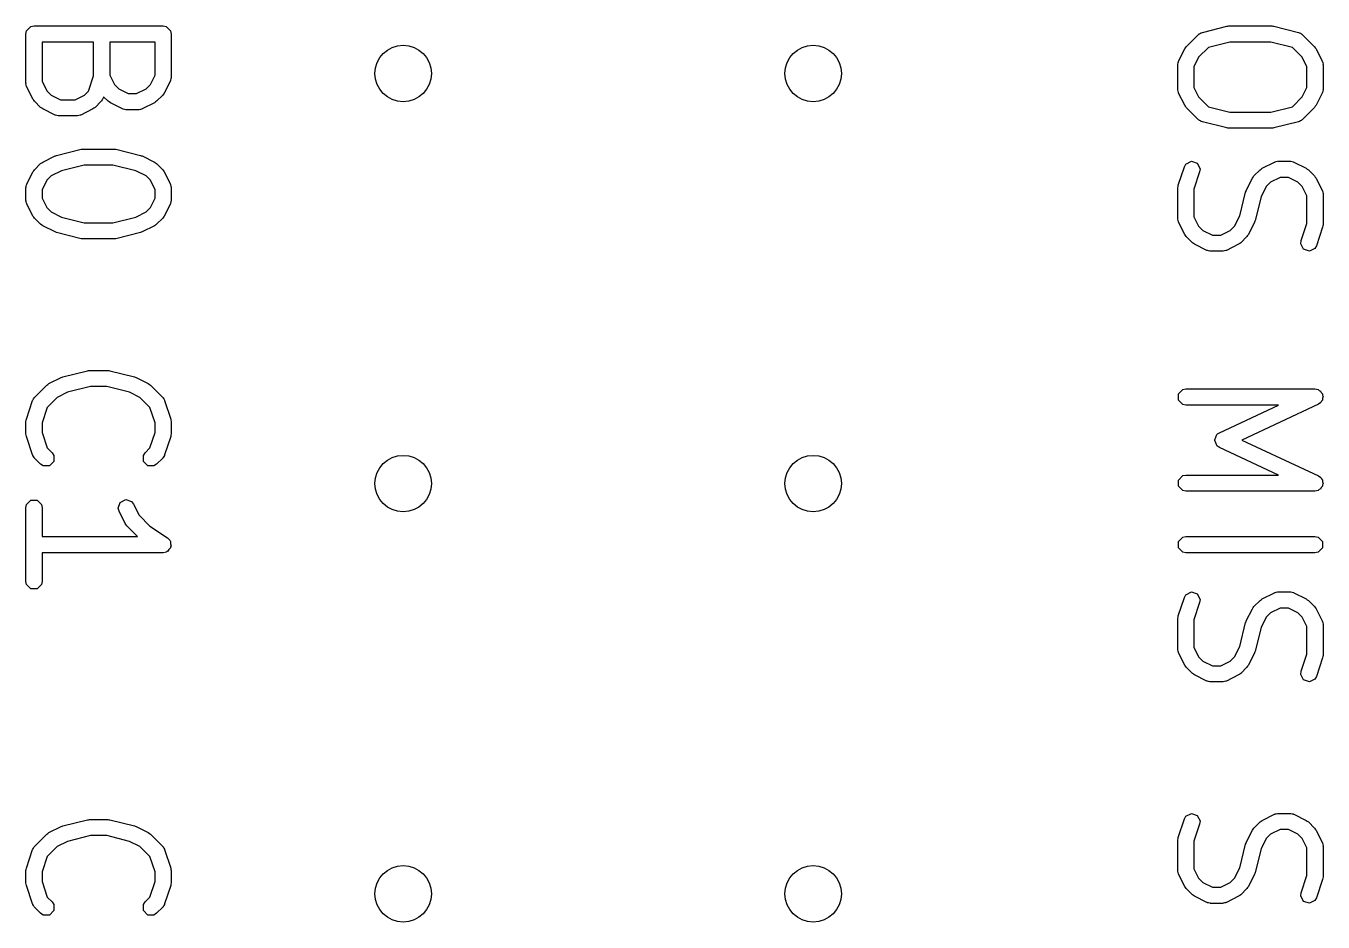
# Model space of a CAD drawing. Extents: x -0.97 to 0.39, y 0.08 to 3.3.
# Drawn here: x -0.9723 to -0.6559, y 1.4839 to 1.7023 of the extents above; entities that cross this region are included whole.
import ezdxf

# ---------------------------------------------------------------- set-up
doc = ezdxf.new("R2010")
doc.units = 0
doc.header["$MEASUREMENT"] = 0
doc.layers.add('BLACK', color=7, linetype='CONTINUOUS')

msp = doc.modelspace()

# ---------------------------------------------------------------- linework, layer by layer
at = {"layer": 'BLACK', "linetype": 'CONTINUOUS'}
for p, q in [((-0.97217, 1.70112), (-0.9711, 1.70218)), ((-0.9711, 1.70218), (-0.97035, 1.70233)), ((-0.97035, 1.70233), (-0.93885, 1.70233)), ((-0.93885, 1.70233), (-0.9381, 1.70218)), ((-0.9381, 1.70218), (-0.93704, 1.70112)), ((-0.68538, 1.70077), (-0.67938, 1.70227)), ((-0.67938, 1.70227), (-0.67914, 1.70228)), ((-0.67914, 1.70228), (-0.67891, 1.70233)), ((-0.67891, 1.70233), (-0.66841, 1.70233)), ((-0.66841, 1.70233), (-0.66817, 1.70228)), ((-0.66817, 1.70228), (-0.66793, 1.70227)), ((-0.66793, 1.70227), (-0.66193, 1.70077)), ((-0.97232, 1.70036), (-0.97217, 1.70112)), ((-0.97232, 1.68836), (-0.97232, 1.70036)), ((-0.93704, 1.70112), (-0.93689, 1.70036)), ((-0.93689, 1.70036), (-0.93689, 1.68986)), ((-0.6893, 1.69725), (-0.6863, 1.70025)), ((-0.6863, 1.70025), (-0.68612, 1.70037)), ((-0.68612, 1.70037), (-0.68608, 1.70044)), ((-0.68608, 1.70044), (-0.68586, 1.70055)), ((-0.68586, 1.70055), (-0.68566, 1.70068)), ((-0.68566, 1.70068), (-0.68558, 1.70068)), ((-0.68558, 1.70068), (-0.68538, 1.70077)), ((-0.66193, 1.70077), (-0.66174, 1.70068)), ((-0.66174, 1.70068), (-0.66166, 1.70068)), ((-0.66166, 1.70068), (-0.66145, 1.70055)), ((-0.66145, 1.70055), (-0.66124, 1.70044)), ((-0.66124, 1.70044), (-0.66119, 1.70037)), ((-0.66119, 1.70037), (-0.66102, 1.70025)), ((-0.66102, 1.70025), (-0.65802, 1.69725)), ((-0.95582, 1.69839), (-0.96838, 1.69839)), ((-0.96838, 1.69839), (-0.96838, 1.68883)), ((-0.95582, 1.69018), (-0.95582, 1.69839)), ((-0.94082, 1.69839), (-0.95188, 1.69839)), ((-0.95188, 1.69839), (-0.95188, 1.69033)), ((-0.94082, 1.69033), (-0.94082, 1.69839)), ((-0.69117, 1.69374), (-0.68967, 1.69674)), ((-0.68967, 1.69674), (-0.68947, 1.69699)), ((-0.68947, 1.69699), (-0.6893, 1.69725)), ((-0.6839, 1.69709), (-0.68629, 1.6947)), ((-0.67866, 1.69839), (-0.6839, 1.69709)), ((-0.66865, 1.69839), (-0.67866, 1.69839)), ((-0.66342, 1.69709), (-0.66865, 1.69839)), ((-0.66103, 1.6947), (-0.66342, 1.69709)), ((-0.65802, 1.69725), (-0.65784, 1.69699)), ((-0.65784, 1.69699), (-0.65765, 1.69674)), ((-0.65765, 1.69674), (-0.65615, 1.69374)), ((-0.69137, 1.693), (-0.69129, 1.69331)), ((-0.69135, 1.69296), (-0.69137, 1.693)), ((-0.69137, 1.69286), (-0.69135, 1.69296)), ((-0.69137, 1.68686), (-0.69137, 1.69286)), ((-0.69129, 1.69331), (-0.69122, 1.69362)), ((-0.69122, 1.69362), (-0.69119, 1.69365)), ((-0.69119, 1.69365), (-0.69117, 1.69374)), ((-0.68629, 1.6947), (-0.68744, 1.6924)), ((-0.65988, 1.6924), (-0.66103, 1.6947)), ((-0.65615, 1.69374), (-0.65612, 1.69365)), ((-0.65612, 1.69365), (-0.65609, 1.69362)), ((-0.65609, 1.69362), (-0.65603, 1.69331)), ((-0.65603, 1.69331), (-0.65595, 1.693)), ((-0.65595, 1.693), (-0.65596, 1.69296)), ((-0.65596, 1.69296), (-0.65594, 1.69286)), ((-0.65594, 1.69286), (-0.65594, 1.68686)), ((-0.95707, 1.68643), (-0.95582, 1.69018)), ((-0.95188, 1.69033), (-0.95073, 1.68803)), ((-0.94197, 1.68803), (-0.94082, 1.69033)), ((-0.93689, 1.68972), (-0.93697, 1.68942)), ((-0.93689, 1.68986), (-0.9369, 1.68977)), ((-0.9369, 1.68977), (-0.93689, 1.68972)), ((-0.68744, 1.6924), (-0.68744, 1.68733)), ((-0.65988, 1.68733), (-0.65988, 1.6924)), ((-0.9723, 1.68827), (-0.97232, 1.68836)), ((-0.97231, 1.68822), (-0.9723, 1.68827)), ((-0.97223, 1.68792), (-0.97231, 1.68822)), ((-0.97217, 1.68761), (-0.97223, 1.68792)), ((-0.97214, 1.68758), (-0.97217, 1.68761)), ((-0.97211, 1.68748), (-0.97214, 1.68758)), ((-0.97061, 1.68448), (-0.97211, 1.68748)), ((-0.96838, 1.68883), (-0.96723, 1.68653)), ((-0.96723, 1.68653), (-0.96618, 1.68548)), ((-0.95802, 1.68548), (-0.95707, 1.68643)), ((-0.95073, 1.68803), (-0.94969, 1.68698)), ((-0.94969, 1.68698), (-0.94739, 1.68583)), ((-0.94532, 1.68583), (-0.94302, 1.68698)), ((-0.94302, 1.68698), (-0.94197, 1.68803)), ((-0.93709, 1.68898), (-0.93859, 1.68598)), ((-0.93707, 1.68908), (-0.93709, 1.68898)), ((-0.93704, 1.68911), (-0.93707, 1.68908)), ((-0.93697, 1.68942), (-0.93704, 1.68911)), ((-0.69135, 1.68677), (-0.69137, 1.68686)), ((-0.69137, 1.68672), (-0.69135, 1.68677)), ((-0.69129, 1.68642), (-0.69137, 1.68672)), ((-0.69122, 1.68611), (-0.69129, 1.68642)), ((-0.68744, 1.68733), (-0.68629, 1.68503)), ((-0.66103, 1.68503), (-0.65988, 1.68733)), ((-0.65603, 1.68642), (-0.65609, 1.68611)), ((-0.65595, 1.68672), (-0.65603, 1.68642)), ((-0.65594, 1.68686), (-0.65596, 1.68677)), ((-0.65596, 1.68677), (-0.65595, 1.68672)), ((-0.97042, 1.68423), (-0.97061, 1.68448)), ((-0.97024, 1.68397), (-0.97042, 1.68423)), ((-0.96874, 1.68247), (-0.97024, 1.68397)), ((-0.96618, 1.68548), (-0.96389, 1.68433)), ((-0.96389, 1.68433), (-0.96032, 1.68433)), ((-0.96032, 1.68433), (-0.95802, 1.68548)), ((-0.95396, 1.68397), (-0.95546, 1.68247)), ((-0.95391, 1.68405), (-0.95396, 1.68397)), ((-0.95386, 1.68407), (-0.95391, 1.68405)), ((-0.95371, 1.68435), (-0.95386, 1.68407)), ((-0.95353, 1.68461), (-0.95371, 1.68435)), ((-0.95348, 1.68474), (-0.95353, 1.68466)), ((-0.95353, 1.68466), (-0.95353, 1.68461)), ((-0.95337, 1.68509), (-0.95348, 1.68474)), ((-0.95224, 1.68397), (-0.95337, 1.68509)), ((-0.95198, 1.6838), (-0.95224, 1.68397)), ((-0.95173, 1.6836), (-0.95198, 1.6838)), ((-0.94873, 1.6821), (-0.95173, 1.6836)), ((-0.94739, 1.68583), (-0.94532, 1.68583)), ((-0.94097, 1.6836), (-0.94397, 1.6821)), ((-0.94072, 1.6838), (-0.94097, 1.6836)), ((-0.94046, 1.68397), (-0.94072, 1.6838)), ((-0.93896, 1.68547), (-0.94046, 1.68397)), ((-0.93879, 1.68574), (-0.93896, 1.68547)), ((-0.93859, 1.68598), (-0.93879, 1.68574)), ((-0.69119, 1.68608), (-0.69122, 1.68611)), ((-0.69117, 1.68598), (-0.69119, 1.68608)), ((-0.68967, 1.68298), (-0.69117, 1.68598)), ((-0.68629, 1.68503), (-0.6839, 1.68264)), ((-0.66342, 1.68264), (-0.66103, 1.68503)), ((-0.65615, 1.68598), (-0.65765, 1.68298)), ((-0.65612, 1.68608), (-0.65615, 1.68598)), ((-0.65609, 1.68611), (-0.65612, 1.68608)), ((-0.96848, 1.6823), (-0.96874, 1.68247)), ((-0.96823, 1.6821), (-0.96848, 1.6823)), ((-0.96523, 1.6806), (-0.96823, 1.6821)), ((-0.96514, 1.68058), (-0.96523, 1.6806)), ((-0.9651, 1.68055), (-0.96514, 1.68058)), ((-0.96479, 1.68048), (-0.9651, 1.68055)), ((-0.96449, 1.6804), (-0.96479, 1.68048)), ((-0.96445, 1.68042), (-0.96449, 1.6804)), ((-0.96435, 1.6804), (-0.96445, 1.68042)), ((-0.95985, 1.6804), (-0.96435, 1.6804)), ((-0.95975, 1.68042), (-0.95985, 1.6804)), ((-0.95971, 1.6804), (-0.95975, 1.68042)), ((-0.95941, 1.68048), (-0.95971, 1.6804)), ((-0.9591, 1.68055), (-0.95941, 1.68048)), ((-0.95907, 1.68058), (-0.9591, 1.68055)), ((-0.95897, 1.6806), (-0.95907, 1.68058)), ((-0.95597, 1.6821), (-0.95897, 1.6806)), ((-0.95572, 1.6823), (-0.95597, 1.6821)), ((-0.95546, 1.68247), (-0.95572, 1.6823)), ((-0.94864, 1.68208), (-0.94873, 1.6821)), ((-0.94861, 1.68205), (-0.94864, 1.68208)), ((-0.9483, 1.68198), (-0.94861, 1.68205)), ((-0.94799, 1.6819), (-0.9483, 1.68198)), ((-0.94795, 1.68192), (-0.94799, 1.6819)), ((-0.94785, 1.6819), (-0.94795, 1.68192)), ((-0.94485, 1.6819), (-0.94785, 1.6819)), ((-0.94476, 1.68192), (-0.94485, 1.6819)), ((-0.94471, 1.6819), (-0.94476, 1.68192)), ((-0.94441, 1.68198), (-0.94471, 1.6819)), ((-0.9441, 1.68205), (-0.94441, 1.68198)), ((-0.94407, 1.68208), (-0.9441, 1.68205)), ((-0.94397, 1.6821), (-0.94407, 1.68208)), ((-0.68947, 1.68274), (-0.68967, 1.68298)), ((-0.6893, 1.68247), (-0.68947, 1.68274)), ((-0.6863, 1.67947), (-0.6893, 1.68247)), ((-0.6839, 1.68264), (-0.67866, 1.68133)), ((-0.67866, 1.68133), (-0.66865, 1.68133)), ((-0.66865, 1.68133), (-0.66342, 1.68264)), ((-0.65802, 1.68247), (-0.66102, 1.67947)), ((-0.65784, 1.68274), (-0.65802, 1.68247)), ((-0.65765, 1.68298), (-0.65784, 1.68274)), ((-0.68612, 1.67935), (-0.6863, 1.67947)), ((-0.68608, 1.67928), (-0.68612, 1.67935)), ((-0.68586, 1.67918), (-0.68608, 1.67928)), ((-0.68566, 1.67905), (-0.68586, 1.67918)), ((-0.68558, 1.67905), (-0.68566, 1.67905)), ((-0.68538, 1.67896), (-0.68558, 1.67905)), ((-0.67938, 1.67746), (-0.68538, 1.67896)), ((-0.67914, 1.67744), (-0.67938, 1.67746)), ((-0.67891, 1.6774), (-0.67914, 1.67744)), ((-0.66841, 1.6774), (-0.67891, 1.6774)), ((-0.66817, 1.67744), (-0.66841, 1.6774)), ((-0.66793, 1.67746), (-0.66817, 1.67744)), ((-0.66193, 1.67896), (-0.66793, 1.67746)), ((-0.66174, 1.67905), (-0.66193, 1.67896)), ((-0.66166, 1.67905), (-0.66174, 1.67905)), ((-0.66145, 1.67918), (-0.66166, 1.67905)), ((-0.66124, 1.67928), (-0.66145, 1.67918)), ((-0.66119, 1.67935), (-0.66124, 1.67928)), ((-0.66102, 1.67947), (-0.66119, 1.67935)), ((-0.96823, 1.66913), (-0.96523, 1.67063)), ((-0.96523, 1.67063), (-0.96502, 1.67068)), ((-0.96502, 1.67068), (-0.96483, 1.67078)), ((-0.96483, 1.67078), (-0.95883, 1.67228)), ((-0.95883, 1.67228), (-0.95859, 1.67229)), ((-0.95859, 1.67229), (-0.95835, 1.67233)), ((-0.95835, 1.67233), (-0.95085, 1.67233)), ((-0.95085, 1.67233), (-0.95062, 1.67229)), ((-0.95062, 1.67229), (-0.95038, 1.67228)), ((-0.95038, 1.67228), (-0.94438, 1.67078)), ((-0.94438, 1.67078), (-0.94418, 1.67068)), ((-0.94418, 1.67068), (-0.94397, 1.67063)), ((-0.94397, 1.67063), (-0.94097, 1.66913)), ((-0.97024, 1.66726), (-0.96874, 1.66876)), ((-0.96874, 1.66876), (-0.96848, 1.66893)), ((-0.96848, 1.66893), (-0.96823, 1.66913)), ((-0.95811, 1.6684), (-0.96366, 1.66701)), ((-0.9511, 1.6684), (-0.95811, 1.6684)), ((-0.94554, 1.66701), (-0.9511, 1.6684)), ((-0.94097, 1.66913), (-0.94072, 1.66893)), ((-0.94072, 1.66893), (-0.94046, 1.66876)), ((-0.94046, 1.66876), (-0.93896, 1.66726)), ((-0.69127, 1.66349), (-0.68977, 1.66799)), ((-0.68977, 1.66799), (-0.68939, 1.66866)), ((-0.68939, 1.66866), (-0.68805, 1.66933)), ((-0.68805, 1.66933), (-0.68662, 1.66885)), ((-0.68662, 1.66885), (-0.68594, 1.66751)), ((-0.68594, 1.66751), (-0.68604, 1.66674)), ((-0.6713, 1.66726), (-0.67104, 1.66743)), ((-0.67104, 1.66743), (-0.67079, 1.66763)), ((-0.67079, 1.66763), (-0.66779, 1.66913)), ((-0.66779, 1.66913), (-0.66769, 1.66915)), ((-0.66769, 1.66915), (-0.66766, 1.66919)), ((-0.66766, 1.66919), (-0.66735, 1.66925)), ((-0.66735, 1.66925), (-0.66705, 1.66933)), ((-0.66705, 1.66933), (-0.667, 1.66932)), ((-0.667, 1.66932), (-0.66691, 1.66934)), ((-0.66691, 1.66934), (-0.66391, 1.66934)), ((-0.66391, 1.66934), (-0.66381, 1.66932)), ((-0.66381, 1.66932), (-0.66377, 1.66933)), ((-0.66377, 1.66933), (-0.66346, 1.66925)), ((-0.66346, 1.66925), (-0.66316, 1.66919)), ((-0.66316, 1.66919), (-0.66312, 1.66915)), ((-0.66312, 1.66915), (-0.66303, 1.66913)), ((-0.66303, 1.66913), (-0.66003, 1.66763)), ((-0.66003, 1.66763), (-0.65978, 1.66743)), ((-0.65978, 1.66743), (-0.65952, 1.66726)), ((-0.97211, 1.66375), (-0.97061, 1.66675)), ((-0.97061, 1.66675), (-0.97042, 1.667)), ((-0.97042, 1.667), (-0.97024, 1.66726)), ((-0.96723, 1.6647), (-0.96838, 1.6624)), ((-0.96618, 1.66575), (-0.96723, 1.6647)), ((-0.96366, 1.66701), (-0.96618, 1.66575)), ((-0.94302, 1.66575), (-0.94554, 1.66701)), ((-0.94197, 1.6647), (-0.94302, 1.66575)), ((-0.94082, 1.6624), (-0.94197, 1.6647)), ((-0.93896, 1.66726), (-0.93879, 1.667)), ((-0.93879, 1.667), (-0.93859, 1.66675)), ((-0.93859, 1.66675), (-0.93709, 1.66375)), ((-0.68604, 1.66674), (-0.68744, 1.66255)), ((-0.67467, 1.66225), (-0.67317, 1.66525)), ((-0.67317, 1.66525), (-0.67297, 1.6655)), ((-0.67297, 1.6655), (-0.6728, 1.66576)), ((-0.6728, 1.66576), (-0.6713, 1.66726)), ((-0.66874, 1.66425), (-0.66979, 1.6632)), ((-0.66644, 1.6654), (-0.66874, 1.66425)), ((-0.66437, 1.6654), (-0.66644, 1.6654)), ((-0.66207, 1.66425), (-0.66437, 1.6654)), ((-0.66103, 1.6632), (-0.66207, 1.66425)), ((-0.65952, 1.66726), (-0.65802, 1.66576)), ((-0.65802, 1.66576), (-0.65784, 1.6655)), ((-0.65784, 1.6655), (-0.65765, 1.66525)), ((-0.65765, 1.66525), (-0.65615, 1.66225)), ((-0.97232, 1.66287), (-0.9723, 1.66296)), ((-0.97232, 1.65987), (-0.97232, 1.66287)), ((-0.97231, 1.66301), (-0.97223, 1.66331)), ((-0.9723, 1.66296), (-0.97231, 1.66301)), ((-0.97223, 1.66331), (-0.97217, 1.66362)), ((-0.97217, 1.66362), (-0.97214, 1.66365)), ((-0.97214, 1.66365), (-0.97211, 1.66375)), ((-0.96838, 1.6624), (-0.96838, 1.66033)), ((-0.94082, 1.66033), (-0.94082, 1.6624)), ((-0.93709, 1.66375), (-0.93707, 1.66365)), ((-0.93707, 1.66365), (-0.93704, 1.66362)), ((-0.93704, 1.66362), (-0.93697, 1.66331)), ((-0.93697, 1.66331), (-0.93689, 1.66301)), ((-0.93689, 1.66301), (-0.9369, 1.66296)), ((-0.9369, 1.66296), (-0.93689, 1.66287)), ((-0.93689, 1.66287), (-0.93689, 1.65987)), ((-0.69137, 1.66287), (-0.69131, 1.66318)), ((-0.69137, 1.65537), (-0.69137, 1.66287)), ((-0.69131, 1.66318), (-0.69127, 1.66349)), ((-0.68744, 1.66255), (-0.68744, 1.65583)), ((-0.67626, 1.65606), (-0.67482, 1.66184)), ((-0.67482, 1.66184), (-0.67473, 1.66204)), ((-0.67473, 1.66204), (-0.67467, 1.66225)), ((-0.66979, 1.6632), (-0.67105, 1.66068)), ((-0.65988, 1.6609), (-0.66103, 1.6632)), ((-0.65615, 1.66225), (-0.65612, 1.66215)), ((-0.65612, 1.66215), (-0.65609, 1.66212)), ((-0.65609, 1.66212), (-0.65603, 1.66181)), ((-0.65603, 1.66181), (-0.65595, 1.66151)), ((-0.65595, 1.66151), (-0.65596, 1.66146)), ((-0.65596, 1.66146), (-0.65594, 1.66137)), ((-0.65594, 1.66137), (-0.65594, 1.65387)), ((-0.9723, 1.65977), (-0.97232, 1.65987)), ((-0.97231, 1.65973), (-0.9723, 1.65977)), ((-0.97223, 1.65942), (-0.97231, 1.65973)), ((-0.97217, 1.65911), (-0.97223, 1.65942)), ((-0.97214, 1.65908), (-0.97217, 1.65911)), ((-0.97211, 1.65899), (-0.97214, 1.65908)), ((-0.97061, 1.65599), (-0.97211, 1.65899)), ((-0.96838, 1.66033), (-0.96723, 1.65803)), ((-0.96723, 1.65803), (-0.96618, 1.65699)), ((-0.94302, 1.65699), (-0.94197, 1.65803)), ((-0.94197, 1.65803), (-0.94082, 1.66033)), ((-0.93709, 1.65899), (-0.93859, 1.65599)), ((-0.93707, 1.65908), (-0.93709, 1.65899)), ((-0.93704, 1.65911), (-0.93707, 1.65908)), ((-0.93697, 1.65942), (-0.93704, 1.65911)), ((-0.93689, 1.65973), (-0.93697, 1.65942)), ((-0.93689, 1.65987), (-0.9369, 1.65977)), ((-0.9369, 1.65977), (-0.93689, 1.65973)), ((-0.67105, 1.66068), (-0.6725, 1.65489)), ((-0.65988, 1.65419), (-0.65988, 1.6609)), ((-0.97042, 1.65574), (-0.97061, 1.65599)), ((-0.97024, 1.65548), (-0.97042, 1.65574)), ((-0.96874, 1.65398), (-0.97024, 1.65548)), ((-0.96618, 1.65699), (-0.96366, 1.65573)), ((-0.96366, 1.65573), (-0.95811, 1.65434)), ((-0.9511, 1.65434), (-0.94554, 1.65573)), ((-0.94554, 1.65573), (-0.94302, 1.65699)), ((-0.93896, 1.65548), (-0.94046, 1.65398)), ((-0.93879, 1.65574), (-0.93896, 1.65548)), ((-0.93859, 1.65599), (-0.93879, 1.65574)), ((-0.69135, 1.65527), (-0.69137, 1.65537)), ((-0.69137, 1.65523), (-0.69135, 1.65527)), ((-0.69129, 1.65492), (-0.69137, 1.65523)), ((-0.69122, 1.65461), (-0.69129, 1.65492)), ((-0.68744, 1.65583), (-0.68629, 1.65353)), ((-0.67752, 1.65353), (-0.67626, 1.65606)), ((-0.67259, 1.6547), (-0.67265, 1.65449)), ((-0.6725, 1.65489), (-0.67259, 1.6547)), ((-0.96848, 1.6538), (-0.96874, 1.65398)), ((-0.96823, 1.65361), (-0.96848, 1.6538)), ((-0.96523, 1.65211), (-0.96823, 1.65361)), ((-0.96502, 1.65205), (-0.96523, 1.65211)), ((-0.96483, 1.65196), (-0.96502, 1.65205)), ((-0.95883, 1.65046), (-0.96483, 1.65196)), ((-0.95811, 1.65434), (-0.9511, 1.65434)), ((-0.94438, 1.65196), (-0.95038, 1.65046)), ((-0.94418, 1.65205), (-0.94438, 1.65196)), ((-0.94397, 1.65211), (-0.94418, 1.65205)), ((-0.94097, 1.65361), (-0.94397, 1.65211)), ((-0.94072, 1.6538), (-0.94097, 1.65361)), ((-0.94046, 1.65398), (-0.94072, 1.6538)), ((-0.69119, 1.65458), (-0.69122, 1.65461)), ((-0.69117, 1.65449), (-0.69119, 1.65458)), ((-0.68967, 1.65149), (-0.69117, 1.65449)), ((-0.68629, 1.65353), (-0.68524, 1.65249)), ((-0.68524, 1.65249), (-0.68294, 1.65134)), ((-0.68087, 1.65134), (-0.67857, 1.65249)), ((-0.67857, 1.65249), (-0.67752, 1.65353)), ((-0.67265, 1.65449), (-0.67415, 1.65149)), ((-0.66128, 1.64999), (-0.65988, 1.65419)), ((-0.65604, 1.65325), (-0.65754, 1.64875)), ((-0.656, 1.65356), (-0.65604, 1.65325)), ((-0.65594, 1.65387), (-0.656, 1.65356)), ((-0.95859, 1.65045), (-0.95883, 1.65046)), ((-0.95835, 1.6504), (-0.95859, 1.65045)), ((-0.95085, 1.6504), (-0.95835, 1.6504)), ((-0.95062, 1.65045), (-0.95085, 1.6504)), ((-0.95038, 1.65046), (-0.95062, 1.65045)), ((-0.68947, 1.65124), (-0.68967, 1.65149)), ((-0.6893, 1.65098), (-0.68947, 1.65124)), ((-0.6878, 1.64948), (-0.6893, 1.65098)), ((-0.68754, 1.6493), (-0.6878, 1.64948)), ((-0.68729, 1.64911), (-0.68754, 1.6493)), ((-0.68429, 1.64761), (-0.68729, 1.64911)), ((-0.68294, 1.65134), (-0.68087, 1.65134)), ((-0.67653, 1.64911), (-0.67953, 1.64761)), ((-0.67628, 1.6493), (-0.67653, 1.64911)), ((-0.67601, 1.64948), (-0.67628, 1.6493)), ((-0.67452, 1.65098), (-0.67601, 1.64948)), ((-0.67434, 1.65124), (-0.67452, 1.65098)), ((-0.67415, 1.65149), (-0.67434, 1.65124)), ((-0.66137, 1.64923), (-0.66128, 1.64999)), ((-0.6607, 1.64788), (-0.66137, 1.64923)), ((-0.65754, 1.64875), (-0.65792, 1.64808)), ((-0.68419, 1.64758), (-0.68429, 1.64761)), ((-0.68416, 1.64755), (-0.68419, 1.64758)), ((-0.68385, 1.64749), (-0.68416, 1.64755)), ((-0.68355, 1.64741), (-0.68385, 1.64749)), ((-0.6835, 1.64742), (-0.68355, 1.64741)), ((-0.68341, 1.6474), (-0.6835, 1.64742)), ((-0.68041, 1.6474), (-0.68341, 1.6474)), ((-0.68031, 1.64742), (-0.68041, 1.6474)), ((-0.68027, 1.64741), (-0.68031, 1.64742)), ((-0.67996, 1.64749), (-0.68027, 1.64741)), ((-0.67965, 1.64755), (-0.67996, 1.64749)), ((-0.67962, 1.64758), (-0.67965, 1.64755)), ((-0.67953, 1.64761), (-0.67962, 1.64758)), ((-0.65927, 1.64741), (-0.6607, 1.64788)), ((-0.65792, 1.64808), (-0.65927, 1.64741)), ((-0.96352, 1.61669), (-0.96333, 1.61678)), ((-0.96333, 1.61678), (-0.95733, 1.61828)), ((-0.95733, 1.61828), (-0.95709, 1.61829)), ((-0.95709, 1.61829), (-0.95685, 1.61834)), ((-0.95685, 1.61834), (-0.95235, 1.61834)), ((-0.95235, 1.61834), (-0.95212, 1.61829)), ((-0.95212, 1.61829), (-0.95188, 1.61828)), ((-0.95188, 1.61828), (-0.94588, 1.61678)), ((-0.94588, 1.61678), (-0.94568, 1.61669)), ((-0.97024, 1.61177), (-0.96724, 1.61477)), ((-0.96724, 1.61477), (-0.96698, 1.61494)), ((-0.96698, 1.61494), (-0.96673, 1.61513)), ((-0.96673, 1.61513), (-0.96373, 1.61663)), ((-0.96373, 1.61663), (-0.96352, 1.61669)), ((-0.95661, 1.6144), (-0.96216, 1.61302)), ((-0.95259, 1.6144), (-0.95661, 1.6144)), ((-0.94704, 1.61302), (-0.95259, 1.6144)), ((-0.94568, 1.61669), (-0.94547, 1.61663)), ((-0.94547, 1.61663), (-0.94247, 1.61513)), ((-0.94247, 1.61513), (-0.94222, 1.61494)), ((-0.94222, 1.61494), (-0.94196, 1.61477)), ((-0.94196, 1.61477), (-0.93896, 1.61177)), ((-0.69122, 1.61263), (-0.69016, 1.61369)), ((-0.69016, 1.61369), (-0.68941, 1.61384)), ((-0.68941, 1.61384), (-0.65791, 1.61384)), ((-0.65791, 1.61384), (-0.65716, 1.61369)), ((-0.65716, 1.61369), (-0.65691, 1.61344)), ((-0.97222, 1.6065), (-0.97072, 1.611)), ((-0.97072, 1.611), (-0.97067, 1.61108)), ((-0.97067, 1.61113), (-0.97049, 1.61139)), ((-0.97067, 1.61108), (-0.97067, 1.61113)), ((-0.97049, 1.61139), (-0.97034, 1.61166)), ((-0.97034, 1.61166), (-0.9703, 1.61168)), ((-0.9703, 1.61168), (-0.97024, 1.61177)), ((-0.96468, 1.61176), (-0.96713, 1.60931)), ((-0.96216, 1.61302), (-0.96468, 1.61176)), ((-0.94452, 1.61176), (-0.94704, 1.61302)), ((-0.94207, 1.60931), (-0.94452, 1.61176)), ((-0.93896, 1.61177), (-0.93891, 1.61168)), ((-0.93891, 1.61168), (-0.93887, 1.61166)), ((-0.93887, 1.61166), (-0.93871, 1.61139)), ((-0.93871, 1.61139), (-0.93854, 1.61113)), ((-0.93854, 1.61113), (-0.93854, 1.61108)), ((-0.93854, 1.61108), (-0.93849, 1.611)), ((-0.93849, 1.611), (-0.93699, 1.6065)), ((-0.69122, 1.61112), (-0.69122, 1.61263)), ((-0.69016, 1.61005), (-0.69122, 1.61112)), ((-0.65646, 1.61054), (-0.65708, 1.61009)), ((-0.65691, 1.61344), (-0.65658, 1.61333)), ((-0.65658, 1.61333), (-0.6564, 1.61293)), ((-0.65634, 1.61087), (-0.65646, 1.61054)), ((-0.6564, 1.61293), (-0.65609, 1.61263)), ((-0.65609, 1.61112), (-0.65634, 1.61087)), ((-0.65609, 1.61263), (-0.65609, 1.61228)), ((-0.65609, 1.61228), (-0.65594, 1.61196)), ((-0.65594, 1.61196), (-0.65609, 1.61155)), ((-0.65609, 1.61155), (-0.65609, 1.61112)), ((-0.96713, 1.60931), (-0.96838, 1.60555)), ((-0.94082, 1.60555), (-0.94207, 1.60931)), ((-0.68941, 1.60991), (-0.69016, 1.61005)), ((-0.66678, 1.60991), (-0.68941, 1.60991)), ((-0.68124, 1.60316), (-0.66678, 1.60991)), ((-0.65708, 1.61009), (-0.67575, 1.60137)), ((-0.97232, 1.60587), (-0.97226, 1.60618)), ((-0.97232, 1.60287), (-0.97232, 1.60587)), ((-0.97226, 1.60618), (-0.97222, 1.6065)), ((-0.96838, 1.60555), (-0.96838, 1.60319)), ((-0.94082, 1.60319), (-0.94082, 1.60555)), ((-0.93699, 1.6065), (-0.93695, 1.60618)), ((-0.93695, 1.60618), (-0.93689, 1.60587)), ((-0.93689, 1.60587), (-0.93689, 1.60287)), ((-0.97226, 1.60257), (-0.97232, 1.60287)), ((-0.97222, 1.60225), (-0.97226, 1.60257)), ((-0.97072, 1.59775), (-0.97222, 1.60225)), ((-0.96838, 1.60319), (-0.96713, 1.59944)), ((-0.94207, 1.59944), (-0.94082, 1.60319)), ((-0.93699, 1.60225), (-0.93849, 1.59775)), ((-0.93695, 1.60257), (-0.93699, 1.60225)), ((-0.93689, 1.60287), (-0.93695, 1.60257)), ((-0.68237, 1.60146), (-0.68209, 1.60207)), ((-0.68234, 1.60137), (-0.68237, 1.60146)), ((-0.68237, 1.60129), (-0.68234, 1.60137)), ((-0.68209, 1.60068), (-0.68237, 1.60129)), ((-0.68209, 1.60207), (-0.68186, 1.6027)), ((-0.68186, 1.6027), (-0.68176, 1.60278)), ((-0.68176, 1.60278), (-0.68174, 1.60283)), ((-0.68174, 1.60283), (-0.68165, 1.60286)), ((-0.68165, 1.60286), (-0.68124, 1.60316)), ((-0.67575, 1.60137), (-0.65708, 1.59266)), ((-0.97067, 1.59767), (-0.97072, 1.59775)), ((-0.96713, 1.59944), (-0.96596, 1.59827)), ((-0.96596, 1.59827), (-0.96553, 1.59763)), ((-0.94367, 1.59763), (-0.94325, 1.59827)), ((-0.94325, 1.59827), (-0.94207, 1.59944)), ((-0.93849, 1.59775), (-0.93854, 1.59767)), ((-0.68186, 1.60005), (-0.68209, 1.60068)), ((-0.68176, 1.59997), (-0.68186, 1.60005)), ((-0.68174, 1.59992), (-0.68176, 1.59997)), ((-0.68165, 1.59989), (-0.68174, 1.59992)), ((-0.68124, 1.59959), (-0.68165, 1.59989)), ((-0.66678, 1.59284), (-0.68124, 1.59959)), ((-0.97067, 1.59762), (-0.97067, 1.59767)), ((-0.97049, 1.59736), (-0.97067, 1.59762)), ((-0.97034, 1.59709), (-0.97049, 1.59736)), ((-0.9703, 1.59707), (-0.97034, 1.59709)), ((-0.97024, 1.59698), (-0.9703, 1.59707)), ((-0.96874, 1.59548), (-0.97024, 1.59698)), ((-0.9681, 1.59506), (-0.96874, 1.59548)), ((-0.9666, 1.59506), (-0.9681, 1.59506)), ((-0.96553, 1.59612), (-0.9666, 1.59506)), ((-0.96553, 1.59763), (-0.96553, 1.59612)), ((-0.94367, 1.59612), (-0.94367, 1.59763)), ((-0.94261, 1.59506), (-0.94367, 1.59612)), ((-0.9411, 1.59506), (-0.94261, 1.59506)), ((-0.94046, 1.59548), (-0.9411, 1.59506)), ((-0.93896, 1.59698), (-0.94046, 1.59548)), ((-0.93891, 1.59707), (-0.93896, 1.59698)), ((-0.93887, 1.59709), (-0.93891, 1.59707)), ((-0.93871, 1.59736), (-0.93887, 1.59709)), ((-0.93854, 1.59762), (-0.93871, 1.59736)), ((-0.93854, 1.59767), (-0.93854, 1.59762)), ((-0.69122, 1.59163), (-0.69016, 1.59269)), ((-0.69122, 1.59012), (-0.69122, 1.59163)), ((-0.69016, 1.59269), (-0.68941, 1.59284)), ((-0.68941, 1.59284), (-0.66678, 1.59284)), ((-0.65708, 1.59266), (-0.65646, 1.59221)), ((-0.65646, 1.59221), (-0.65634, 1.59188)), ((-0.65634, 1.59188), (-0.65609, 1.59163)), ((-0.65609, 1.59163), (-0.65609, 1.5912)), ((-0.69016, 1.58906), (-0.69122, 1.59012)), ((-0.68941, 1.58891), (-0.69016, 1.58906)), ((-0.65791, 1.58891), (-0.68941, 1.58891)), ((-0.65716, 1.58906), (-0.65791, 1.58891)), ((-0.65691, 1.5893), (-0.65716, 1.58906)), ((-0.65658, 1.58942), (-0.65691, 1.5893)), ((-0.6564, 1.58982), (-0.65658, 1.58942)), ((-0.65609, 1.59012), (-0.6564, 1.58982)), ((-0.65609, 1.5912), (-0.65594, 1.59079)), ((-0.65594, 1.59079), (-0.65609, 1.59047)), ((-0.65609, 1.59047), (-0.65609, 1.59012)), ((-0.97232, 1.58488), (-0.97217, 1.58563)), ((-0.97217, 1.58563), (-0.9711, 1.5867)), ((-0.9711, 1.5867), (-0.9696, 1.5867)), ((-0.9696, 1.5867), (-0.96853, 1.58563)), ((-0.96853, 1.58563), (-0.96838, 1.58488)), ((-0.94982, 1.58474), (-0.94934, 1.58617)), ((-0.94934, 1.58617), (-0.94799, 1.58684)), ((-0.94799, 1.58684), (-0.94656, 1.58636)), ((-0.94656, 1.58636), (-0.94609, 1.58576)), ((-0.94609, 1.58576), (-0.94474, 1.58304)), ((-0.97232, 1.56688), (-0.97232, 1.58488)), ((-0.96838, 1.58488), (-0.96838, 1.57785)), ((-0.94961, 1.584), (-0.94982, 1.58474)), ((-0.94811, 1.581), (-0.94961, 1.584)), ((-0.94474, 1.58304), (-0.9421, 1.58041)), ((-0.94792, 1.58075), (-0.94811, 1.581)), ((-0.94775, 1.58049), (-0.94792, 1.58075)), ((-0.94511, 1.57785), (-0.94775, 1.58049)), ((-0.9421, 1.58041), (-0.93776, 1.57752)), ((-0.96838, 1.57785), (-0.94511, 1.57785)), ((-0.93776, 1.57752), (-0.93722, 1.57697)), ((-0.93722, 1.57697), (-0.93718, 1.57677)), ((-0.93718, 1.57677), (-0.93704, 1.57663)), ((-0.93704, 1.57663), (-0.93704, 1.57606)), ((-0.93704, 1.57606), (-0.93692, 1.5755)), ((-0.69122, 1.57663), (-0.69016, 1.5777)), ((-0.69122, 1.57512), (-0.69122, 1.57663)), ((-0.69016, 1.5777), (-0.68941, 1.57785)), ((-0.68941, 1.57785), (-0.65791, 1.57785)), ((-0.65791, 1.57785), (-0.65716, 1.5777)), ((-0.65716, 1.5777), (-0.65609, 1.57663)), ((-0.65609, 1.57663), (-0.65609, 1.57512)), ((-0.93885, 1.57391), (-0.96838, 1.57391)), ((-0.96838, 1.57391), (-0.96838, 1.56688)), ((-0.9381, 1.57406), (-0.93885, 1.57391)), ((-0.93796, 1.5742), (-0.9381, 1.57406)), ((-0.93776, 1.57424), (-0.93796, 1.5742)), ((-0.93744, 1.57472), (-0.93776, 1.57424)), ((-0.93704, 1.57512), (-0.93744, 1.57472)), ((-0.93692, 1.5755), (-0.93704, 1.57533)), ((-0.93704, 1.57533), (-0.93704, 1.57512)), ((-0.69016, 1.57406), (-0.69122, 1.57512)), ((-0.68941, 1.57391), (-0.69016, 1.57406)), ((-0.65791, 1.57391), (-0.68941, 1.57391)), ((-0.65716, 1.57406), (-0.65791, 1.57391)), ((-0.65609, 1.57512), (-0.65716, 1.57406)), ((-0.97217, 1.56613), (-0.97232, 1.56688)), ((-0.9711, 1.56506), (-0.97217, 1.56613)), ((-0.96853, 1.56613), (-0.9696, 1.56506)), ((-0.96838, 1.56688), (-0.96853, 1.56613)), ((-0.9696, 1.56506), (-0.9711, 1.56506)), ((-0.69127, 1.5585), (-0.68977, 1.563)), ((-0.68977, 1.563), (-0.68939, 1.56367)), ((-0.68939, 1.56367), (-0.68805, 1.56434)), ((-0.68805, 1.56434), (-0.68662, 1.56387)), ((-0.68662, 1.56387), (-0.68594, 1.56252)), ((-0.67079, 1.56264), (-0.66779, 1.56414)), ((-0.66779, 1.56414), (-0.66769, 1.56417)), ((-0.66769, 1.56417), (-0.66766, 1.5642)), ((-0.66766, 1.5642), (-0.66735, 1.56426)), ((-0.66735, 1.56426), (-0.66705, 1.56434)), ((-0.66705, 1.56434), (-0.667, 1.56433)), ((-0.667, 1.56433), (-0.66691, 1.56435)), ((-0.66691, 1.56435), (-0.66391, 1.56435)), ((-0.66391, 1.56435), (-0.66381, 1.56433)), ((-0.66381, 1.56433), (-0.66377, 1.56434)), ((-0.66377, 1.56434), (-0.66346, 1.56426)), ((-0.66346, 1.56426), (-0.66316, 1.5642)), ((-0.66316, 1.5642), (-0.66312, 1.56417)), ((-0.66312, 1.56417), (-0.66303, 1.56414)), ((-0.66303, 1.56414), (-0.66003, 1.56264)), ((-0.68604, 1.56176), (-0.68744, 1.55756)), ((-0.68594, 1.56252), (-0.68604, 1.56176)), ((-0.67467, 1.55726), (-0.67317, 1.56026)), ((-0.67317, 1.56026), (-0.67297, 1.56051)), ((-0.67297, 1.56051), (-0.6728, 1.56077)), ((-0.6728, 1.56077), (-0.6713, 1.56227)), ((-0.6713, 1.56227), (-0.67104, 1.56245)), ((-0.67104, 1.56245), (-0.67079, 1.56264)), ((-0.66644, 1.56041), (-0.66874, 1.55926)), ((-0.66437, 1.56041), (-0.66644, 1.56041)), ((-0.66207, 1.55926), (-0.66437, 1.56041)), ((-0.66003, 1.56264), (-0.65978, 1.56245)), ((-0.65978, 1.56245), (-0.65952, 1.56227)), ((-0.65952, 1.56227), (-0.65802, 1.56077)), ((-0.65802, 1.56077), (-0.65784, 1.56051)), ((-0.65784, 1.56051), (-0.65765, 1.56026)), ((-0.65765, 1.56026), (-0.65615, 1.55726)), ((-0.69137, 1.55788), (-0.69131, 1.55819)), ((-0.69137, 1.55038), (-0.69137, 1.55788)), ((-0.69131, 1.55819), (-0.69127, 1.5585)), ((-0.68744, 1.55756), (-0.68744, 1.55085)), ((-0.67626, 1.55107), (-0.67482, 1.55686)), ((-0.67482, 1.55686), (-0.67473, 1.55705)), ((-0.67473, 1.55705), (-0.67467, 1.55726)), ((-0.66979, 1.55821), (-0.67105, 1.55569)), ((-0.66874, 1.55926), (-0.66979, 1.55821)), ((-0.66103, 1.55821), (-0.66207, 1.55926)), ((-0.65988, 1.55592), (-0.66103, 1.55821)), ((-0.65615, 1.55726), (-0.65612, 1.55717)), ((-0.65612, 1.55717), (-0.65609, 1.55713)), ((-0.65609, 1.55713), (-0.65603, 1.55682)), ((-0.65603, 1.55682), (-0.65595, 1.55652)), ((-0.67105, 1.55569), (-0.6725, 1.5499)), ((-0.65988, 1.5492), (-0.65988, 1.55592)), ((-0.65595, 1.55652), (-0.65596, 1.55648)), ((-0.65596, 1.55648), (-0.65594, 1.55638)), ((-0.65594, 1.55638), (-0.65594, 1.54888)), ((-0.69135, 1.55028), (-0.69137, 1.55038)), ((-0.69137, 1.55024), (-0.69135, 1.55028)), ((-0.68744, 1.55085), (-0.68629, 1.54855)), ((-0.67752, 1.54855), (-0.67626, 1.55107)), ((-0.69129, 1.54994), (-0.69137, 1.55024)), ((-0.69122, 1.54963), (-0.69129, 1.54994)), ((-0.69119, 1.5496), (-0.69122, 1.54963)), ((-0.69117, 1.5495), (-0.69119, 1.5496)), ((-0.68967, 1.5465), (-0.69117, 1.5495)), ((-0.68629, 1.54855), (-0.68524, 1.5475)), ((-0.68524, 1.5475), (-0.68294, 1.54635)), ((-0.68087, 1.54635), (-0.67857, 1.5475)), ((-0.67857, 1.5475), (-0.67752, 1.54855)), ((-0.67265, 1.5495), (-0.67415, 1.5465)), ((-0.67259, 1.54971), (-0.67265, 1.5495)), ((-0.6725, 1.5499), (-0.67259, 1.54971)), ((-0.66128, 1.545), (-0.65988, 1.5492)), ((-0.65604, 1.54826), (-0.65754, 1.54376)), ((-0.656, 1.54857), (-0.65604, 1.54826)), ((-0.65594, 1.54888), (-0.656, 1.54857)), ((-0.68947, 1.54625), (-0.68967, 1.5465)), ((-0.6893, 1.54599), (-0.68947, 1.54625)), ((-0.6878, 1.54449), (-0.6893, 1.54599)), ((-0.68754, 1.54431), (-0.6878, 1.54449)), ((-0.68729, 1.54412), (-0.68754, 1.54431)), ((-0.68429, 1.54262), (-0.68729, 1.54412)), ((-0.68294, 1.54635), (-0.68087, 1.54635)), ((-0.67653, 1.54412), (-0.67953, 1.54262)), ((-0.67628, 1.54431), (-0.67653, 1.54412)), ((-0.67601, 1.54449), (-0.67628, 1.54431)), ((-0.67452, 1.54599), (-0.67601, 1.54449)), ((-0.67434, 1.54625), (-0.67452, 1.54599)), ((-0.67415, 1.5465), (-0.67434, 1.54625)), ((-0.66137, 1.54424), (-0.66128, 1.545)), ((-0.6607, 1.54289), (-0.66137, 1.54424)), ((-0.68419, 1.5426), (-0.68429, 1.54262)), ((-0.68416, 1.54256), (-0.68419, 1.5426)), ((-0.68385, 1.5425), (-0.68416, 1.54256)), ((-0.68355, 1.54242), (-0.68385, 1.5425)), ((-0.6835, 1.54243), (-0.68355, 1.54242)), ((-0.68341, 1.54241), (-0.6835, 1.54243)), ((-0.68041, 1.54241), (-0.68341, 1.54241)), ((-0.68031, 1.54243), (-0.68041, 1.54241)), ((-0.68027, 1.54242), (-0.68031, 1.54243)), ((-0.67996, 1.5425), (-0.68027, 1.54242)), ((-0.67965, 1.54256), (-0.67996, 1.5425)), ((-0.67962, 1.5426), (-0.67965, 1.54256)), ((-0.67953, 1.54262), (-0.67962, 1.5426)), ((-0.65927, 1.54242), (-0.6607, 1.54289)), ((-0.65792, 1.54309), (-0.65927, 1.54242)), ((-0.65754, 1.54376), (-0.65792, 1.54309)), ((-0.68977, 1.50901), (-0.68939, 1.50968)), ((-0.68939, 1.50968), (-0.68805, 1.51035)), ((-0.68805, 1.51035), (-0.68662, 1.50987)), ((-0.68662, 1.50987), (-0.68594, 1.50853)), ((-0.67079, 1.50865), (-0.66779, 1.51015)), ((-0.66779, 1.51015), (-0.66769, 1.51017)), ((-0.66769, 1.51017), (-0.66766, 1.51021)), ((-0.66766, 1.51021), (-0.66735, 1.51027)), ((-0.66735, 1.51027), (-0.66705, 1.51035)), ((-0.66705, 1.51035), (-0.667, 1.51034)), ((-0.667, 1.51034), (-0.66691, 1.51035)), ((-0.66691, 1.51035), (-0.66391, 1.51035)), ((-0.66391, 1.51035), (-0.66381, 1.51034)), ((-0.66381, 1.51034), (-0.66377, 1.51035)), ((-0.66377, 1.51035), (-0.66346, 1.51027)), ((-0.66346, 1.51027), (-0.66316, 1.51021)), ((-0.66316, 1.51021), (-0.66312, 1.51017)), ((-0.66312, 1.51017), (-0.66303, 1.51015)), ((-0.66303, 1.51015), (-0.66003, 1.50865)), ((-0.96673, 1.50565), (-0.96373, 1.50715)), ((-0.96373, 1.50715), (-0.96352, 1.5072)), ((-0.96352, 1.5072), (-0.96333, 1.5073)), ((-0.96333, 1.5073), (-0.95733, 1.5088)), ((-0.95733, 1.5088), (-0.95709, 1.50881)), ((-0.95709, 1.50881), (-0.95685, 1.50886)), ((-0.95685, 1.50886), (-0.95235, 1.50886)), ((-0.95235, 1.50886), (-0.95212, 1.50881)), ((-0.95212, 1.50881), (-0.95188, 1.5088)), ((-0.95188, 1.5088), (-0.94588, 1.5073)), ((-0.94588, 1.5073), (-0.94568, 1.5072)), ((-0.94568, 1.5072), (-0.94547, 1.50715)), ((-0.94547, 1.50715), (-0.94247, 1.50565)), ((-0.69127, 1.50451), (-0.68977, 1.50901)), ((-0.68604, 1.50776), (-0.68744, 1.50357)), ((-0.68594, 1.50853), (-0.68604, 1.50776)), ((-0.67467, 1.50327), (-0.67317, 1.50627)), ((-0.67317, 1.50627), (-0.67297, 1.50652)), ((-0.67297, 1.50652), (-0.6728, 1.50678)), ((-0.6728, 1.50678), (-0.6713, 1.50828)), ((-0.6713, 1.50828), (-0.67104, 1.50845)), ((-0.67104, 1.50845), (-0.67079, 1.50865)), ((-0.66644, 1.50642), (-0.66874, 1.50527)), ((-0.66437, 1.50642), (-0.66644, 1.50642)), ((-0.66207, 1.50527), (-0.66437, 1.50642)), ((-0.66003, 1.50865), (-0.65978, 1.50845)), ((-0.65978, 1.50845), (-0.65952, 1.50828)), ((-0.65952, 1.50828), (-0.65802, 1.50678)), ((-0.65802, 1.50678), (-0.65784, 1.50652)), ((-0.65784, 1.50652), (-0.65765, 1.50627)), ((-0.65765, 1.50627), (-0.65615, 1.50327)), ((-0.97024, 1.50228), (-0.96724, 1.50528)), ((-0.96724, 1.50528), (-0.96698, 1.50545)), ((-0.96698, 1.50545), (-0.96673, 1.50565)), ((-0.96216, 1.50353), (-0.96468, 1.50227)), ((-0.95661, 1.50492), (-0.96216, 1.50353)), ((-0.95259, 1.50492), (-0.95661, 1.50492)), ((-0.94704, 1.50353), (-0.95259, 1.50492)), ((-0.94452, 1.50227), (-0.94704, 1.50353)), ((-0.94247, 1.50565), (-0.94222, 1.50545)), ((-0.94222, 1.50545), (-0.94196, 1.50528)), ((-0.94196, 1.50528), (-0.93896, 1.50228)), ((-0.69137, 1.50389), (-0.69131, 1.5042)), ((-0.69137, 1.49639), (-0.69137, 1.50389)), ((-0.69131, 1.5042), (-0.69127, 1.50451)), ((-0.68744, 1.50357), (-0.68744, 1.49685)), ((-0.67626, 1.49708), (-0.67482, 1.50286)), ((-0.67482, 1.50286), (-0.67473, 1.50306)), ((-0.67473, 1.50306), (-0.67467, 1.50327)), ((-0.66979, 1.50422), (-0.67105, 1.5017)), ((-0.66874, 1.50527), (-0.66979, 1.50422)), ((-0.66103, 1.50422), (-0.66207, 1.50527)), ((-0.65988, 1.50192), (-0.66103, 1.50422)), ((-0.65615, 1.50327), (-0.65612, 1.50317)), ((-0.65612, 1.50317), (-0.65609, 1.50314)), ((-0.65609, 1.50314), (-0.65603, 1.50283)), ((-0.65603, 1.50283), (-0.65595, 1.50253)), ((-0.97222, 1.49701), (-0.97072, 1.50151)), ((-0.97072, 1.50151), (-0.97067, 1.5016)), ((-0.97067, 1.50164), (-0.97049, 1.5019)), ((-0.97067, 1.5016), (-0.97067, 1.50164)), ((-0.97049, 1.5019), (-0.97034, 1.50218)), ((-0.97034, 1.50218), (-0.9703, 1.5022)), ((-0.9703, 1.5022), (-0.97024, 1.50228)), ((-0.96713, 1.49982), (-0.96838, 1.49607)), ((-0.96468, 1.50227), (-0.96713, 1.49982)), ((-0.94207, 1.49982), (-0.94452, 1.50227)), ((-0.94082, 1.49607), (-0.94207, 1.49982)), ((-0.93896, 1.50228), (-0.93891, 1.5022)), ((-0.93891, 1.5022), (-0.93887, 1.50218)), ((-0.93887, 1.50218), (-0.93871, 1.5019)), ((-0.93871, 1.5019), (-0.93854, 1.50164)), ((-0.93854, 1.50164), (-0.93854, 1.5016)), ((-0.93854, 1.5016), (-0.93849, 1.50151)), ((-0.93849, 1.50151), (-0.93699, 1.49701)), ((-0.67105, 1.5017), (-0.6725, 1.49591)), ((-0.65988, 1.49521), (-0.65988, 1.50192)), ((-0.65595, 1.50253), (-0.65596, 1.50248)), ((-0.65596, 1.50248), (-0.65594, 1.50239)), ((-0.65594, 1.50239), (-0.65594, 1.49489)), ((-0.97232, 1.49639), (-0.97226, 1.4967)), ((-0.97226, 1.4967), (-0.97222, 1.49701)), ((-0.93699, 1.49701), (-0.93695, 1.4967)), ((-0.93695, 1.4967), (-0.93689, 1.49639)), ((-0.68744, 1.49685), (-0.68629, 1.49455)), ((-0.67752, 1.49455), (-0.67626, 1.49708)), ((-0.97232, 1.49339), (-0.97232, 1.49639)), ((-0.97226, 1.49308), (-0.97232, 1.49339)), ((-0.96838, 1.49607), (-0.96838, 1.49371)), ((-0.96838, 1.49371), (-0.96713, 1.48995)), ((-0.94207, 1.48995), (-0.94082, 1.49371)), ((-0.94082, 1.49371), (-0.94082, 1.49607)), ((-0.93689, 1.49339), (-0.93695, 1.49308)), ((-0.93689, 1.49639), (-0.93689, 1.49339)), ((-0.69135, 1.49629), (-0.69137, 1.49639)), ((-0.69137, 1.49625), (-0.69135, 1.49629)), ((-0.69129, 1.49594), (-0.69137, 1.49625)), ((-0.69122, 1.49563), (-0.69129, 1.49594)), ((-0.69119, 1.4956), (-0.69122, 1.49563)), ((-0.69117, 1.49551), (-0.69119, 1.4956)), ((-0.68967, 1.49251), (-0.69117, 1.49551)), ((-0.68629, 1.49455), (-0.68524, 1.49351)), ((-0.68524, 1.49351), (-0.68294, 1.49236)), ((-0.68087, 1.49236), (-0.67857, 1.49351)), ((-0.67857, 1.49351), (-0.67752, 1.49455)), ((-0.67265, 1.49551), (-0.67415, 1.49251)), ((-0.67259, 1.49572), (-0.67265, 1.49551)), ((-0.6725, 1.49591), (-0.67259, 1.49572)), ((-0.66128, 1.49101), (-0.65988, 1.49521)), ((-0.65604, 1.49427), (-0.65754, 1.48977)), ((-0.656, 1.49458), (-0.65604, 1.49427)), ((-0.65594, 1.49489), (-0.656, 1.49458)), ((-0.97222, 1.49277), (-0.97226, 1.49308)), ((-0.97072, 1.48827), (-0.97222, 1.49277)), ((-0.93699, 1.49277), (-0.93849, 1.48827)), ((-0.93695, 1.49308), (-0.93699, 1.49277)), ((-0.68947, 1.49226), (-0.68967, 1.49251)), ((-0.6893, 1.492), (-0.68947, 1.49226)), ((-0.6878, 1.4905), (-0.6893, 1.492)), ((-0.68754, 1.49032), (-0.6878, 1.4905)), ((-0.68729, 1.49013), (-0.68754, 1.49032)), ((-0.68294, 1.49236), (-0.68087, 1.49236)), ((-0.67628, 1.49032), (-0.67653, 1.49013)), ((-0.67601, 1.4905), (-0.67628, 1.49032)), ((-0.67452, 1.492), (-0.67601, 1.4905)), ((-0.67434, 1.49226), (-0.67452, 1.492)), ((-0.67415, 1.49251), (-0.67434, 1.49226)), ((-0.66137, 1.49025), (-0.66128, 1.49101)), ((-0.6607, 1.4889), (-0.66137, 1.49025)), ((-0.97067, 1.48818), (-0.97072, 1.48827)), ((-0.97067, 1.48814), (-0.97067, 1.48818)), ((-0.97049, 1.48787), (-0.97067, 1.48814)), ((-0.97034, 1.4876), (-0.97049, 1.48787)), ((-0.9703, 1.48758), (-0.97034, 1.4876)), ((-0.97024, 1.4875), (-0.9703, 1.48758)), ((-0.96874, 1.486), (-0.97024, 1.4875)), ((-0.96713, 1.48995), (-0.96596, 1.48878)), ((-0.96596, 1.48878), (-0.96553, 1.48814)), ((-0.96553, 1.48814), (-0.96553, 1.48664)), ((-0.94367, 1.48814), (-0.94325, 1.48878)), ((-0.94367, 1.48664), (-0.94367, 1.48814)), ((-0.94325, 1.48878), (-0.94207, 1.48995)), ((-0.93896, 1.4875), (-0.94046, 1.486)), ((-0.93891, 1.48758), (-0.93896, 1.4875)), ((-0.93887, 1.4876), (-0.93891, 1.48758)), ((-0.93871, 1.48787), (-0.93887, 1.4876)), ((-0.93854, 1.48814), (-0.93871, 1.48787)), ((-0.93849, 1.48827), (-0.93854, 1.48818)), ((-0.93854, 1.48818), (-0.93854, 1.48814)), ((-0.68429, 1.48863), (-0.68729, 1.49013)), ((-0.68419, 1.4886), (-0.68429, 1.48863)), ((-0.68416, 1.48857), (-0.68419, 1.4886)), ((-0.68385, 1.48851), (-0.68416, 1.48857)), ((-0.68355, 1.48843), (-0.68385, 1.48851)), ((-0.6835, 1.48844), (-0.68355, 1.48843)), ((-0.68341, 1.48842), (-0.6835, 1.48844)), ((-0.68041, 1.48842), (-0.68341, 1.48842)), ((-0.68031, 1.48844), (-0.68041, 1.48842)), ((-0.68027, 1.48843), (-0.68031, 1.48844)), ((-0.67996, 1.48851), (-0.68027, 1.48843)), ((-0.67965, 1.48857), (-0.67996, 1.48851)), ((-0.67962, 1.4886), (-0.67965, 1.48857)), ((-0.67953, 1.48863), (-0.67962, 1.4886)), ((-0.67653, 1.49013), (-0.67953, 1.48863)), ((-0.65927, 1.48843), (-0.6607, 1.4889)), ((-0.65792, 1.4891), (-0.65927, 1.48843)), ((-0.65754, 1.48977), (-0.65792, 1.4891)), ((-0.9681, 1.48557), (-0.96874, 1.486)), ((-0.9666, 1.48557), (-0.9681, 1.48557)), ((-0.96553, 1.48664), (-0.9666, 1.48557)), ((-0.94261, 1.48557), (-0.94367, 1.48664)), ((-0.9411, 1.48557), (-0.94261, 1.48557)), ((-0.94046, 1.486), (-0.9411, 1.48557))]:
    msp.add_line(p, q, dxfattribs=at)
at = {"layer": 'BLACK'}
for centre in [(-0.88031, 1.69075), (-0.78031, 1.69075), (-0.88031, 1.59075), (-0.78031, 1.59075), (-0.88031, 1.49075), (-0.78031, 1.49075)]:
    msp.add_circle(centre, 0.00689, dxfattribs=at)

doc.saveas('drawing.dxf')
